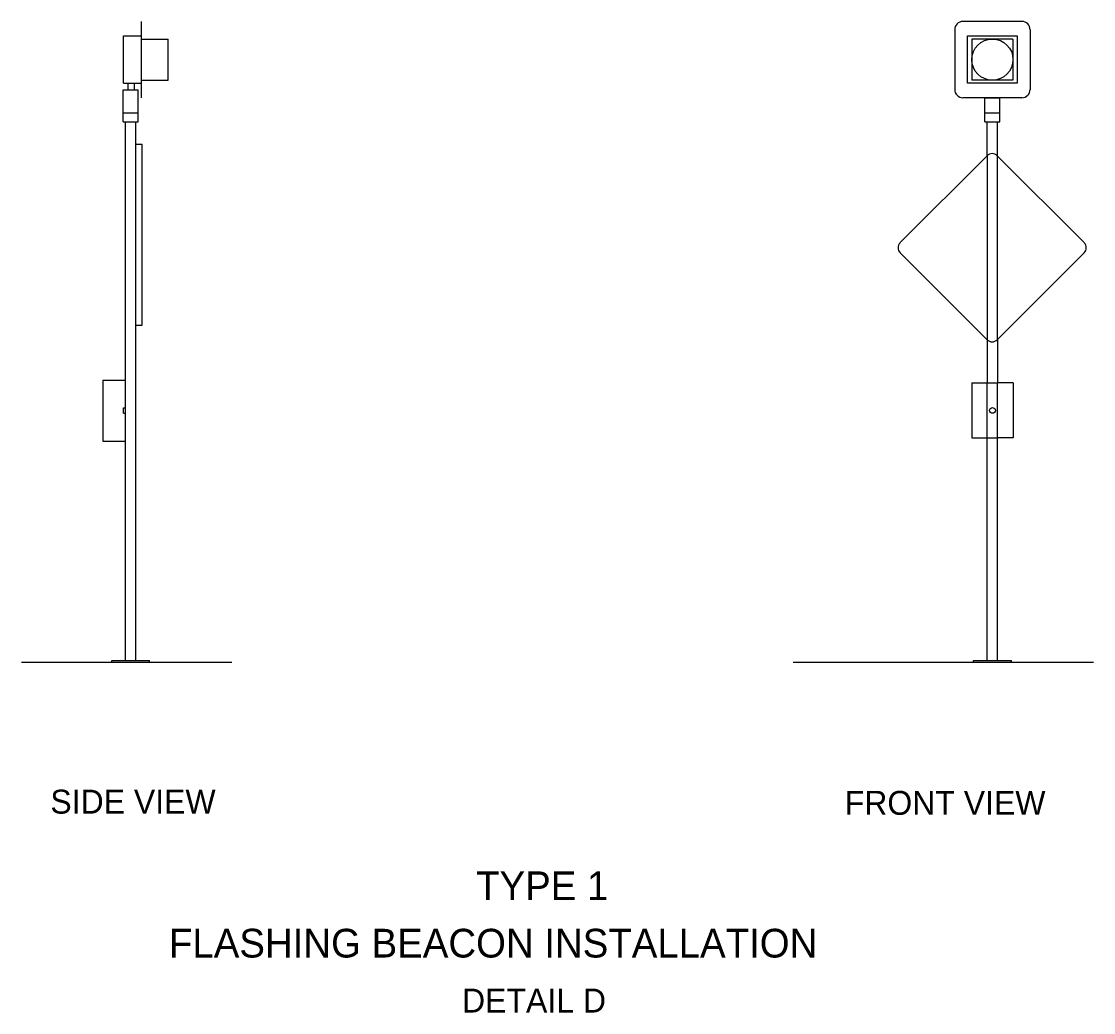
# Model space of a CAD drawing. Extents: x -902 to -791, y 426 to 518.
# Drawn here: x -814.55 to -791.12, y 433.77 to 455.42 of the extents above; entities that cross this region are included whole.
import ezdxf

# ---------------------------------------------------------------- set-up
doc = ezdxf.new("R2010")
doc.units = 0
doc.layers.add('es_NO-PLOT', color=7, linetype='Continuous')
doc.layers.add('es_SIGNAL-LIGHTING', color=7, linetype='Continuous')

msp = doc.modelspace()

# ---------------------------------------------------------------- linework, layer by layer
at = {"layer": 'es_SIGNAL-LIGHTING'}
for p, q in [((-811.932, 453.755), (-811.932, 455.422)), ((-792.689, 455.422), (-793.978, 455.422)), ((-812.324, 455.107), (-811.932, 455.107)), ((-812.324, 454.07), (-812.324, 455.107)), ((-811.932, 455.038), (-811.344, 455.038)), ((-811.344, 454.139), (-811.344, 455.038)), ((-794.158, 455.241), (-794.158, 453.936)), ((-793.783, 455.038), (-793.783, 454.139)), ((-792.884, 455.038), (-793.783, 455.038)), ((-792.884, 455.038), (-792.884, 454.139)), ((-792.509, 455.241), (-792.509, 453.936)), ((-811.932, 454.139), (-811.344, 454.139)), ((-792.884, 454.139), (-793.783, 454.139)), ((-812.329, 453.227), (-812.329, 453.927)), ((-812.329, 453.927), (-812.002, 453.927)), ((-812.324, 454.07), (-811.932, 454.07)), ((-812.22, 453.927), (-812.22, 454.07)), ((-812.091, 454.07), (-812.091, 453.927)), ((-812.002, 453.227), (-812.002, 453.927)), ((-792.689, 453.755), (-793.978, 453.755)), ((-793.497, 453.227), (-793.497, 453.755)), ((-793.497, 453.755), (-793.17, 453.755)), ((-793.17, 453.227), (-793.17, 453.755)), ((-812.329, 453.422), (-812.002, 453.422)), ((-812.254, 453.422), (-812.166, 453.422)), ((-793.497, 453.422), (-793.17, 453.422)), ((-793.422, 453.422), (-793.334, 453.422)), ((-812.329, 453.227), (-812.002, 453.227)), ((-812.279, 441.46), (-812.279, 453.227)), ((-812.053, 441.46), (-812.053, 453.227)), ((-793.497, 453.227), (-793.17, 453.227)), ((-793.447, 452.493), (-793.447, 453.227)), ((-793.221, 452.479), (-793.221, 453.227)), ((-812.044, 452.744), (-811.916, 452.744)), ((-811.916, 448.783), (-811.916, 452.744)), ((-795.351, 450.589), (-793.451, 452.489)), ((-793.447, 452.493), (-793.447, 448.466)), ((-793.23, 452.489), (-791.33, 450.589)), ((-793.221, 448.48), (-793.221, 452.479)), ((-793.451, 448.468), (-795.351, 450.368)), ((-791.33, 450.368), (-793.23, 448.468)), ((-812.053, 448.783), (-811.916, 448.783)), ((-793.446, 448.465), (-793.445, 447.524)), ((-793.221, 448.48), (-793.22, 447.524)), ((-812.774, 447.588), (-812.775, 446.255)), ((-812.774, 447.588), (-812.272, 447.588)), ((-793.784, 447.524), (-793.785, 446.324)), ((-793.784, 447.524), (-793.447, 447.524)), ((-793.447, 441.46), (-793.447, 447.524)), ((-793.447, 447.524), (-793.221, 447.524)), ((-793.221, 441.46), (-793.221, 447.524)), ((-792.881, 447.524), (-793.221, 447.524)), ((-792.881, 447.524), (-792.88, 446.324)), ((-812.324, 446.978), (-812.279, 446.978)), ((-812.324, 446.865), (-812.324, 446.978)), ((-812.324, 446.897), (-812.324, 446.946)), ((-812.324, 446.865), (-812.279, 446.865)), ((-812.775, 446.255), (-812.277, 446.255)), ((-793.785, 446.324), (-793.447, 446.324)), ((-793.447, 446.324), (-793.221, 446.324)), ((-792.88, 446.324), (-793.221, 446.324)), ((-814.553, 441.422), (-809.955, 441.422)), ((-812.58, 441.46), (-811.751, 441.46)), ((-812.58, 441.422), (-812.58, 441.46)), ((-811.751, 441.422), (-811.751, 441.46)), ((-797.687, 441.422), (-791.123, 441.422)), ((-793.748, 441.46), (-792.919, 441.46)), ((-793.748, 441.422), (-793.748, 441.46)), ((-792.919, 441.422), (-792.919, 441.46))]:
    msp.add_line(p, q, dxfattribs=at)
msp.add_lwpolyline([(-792.789, 454.07), (-793.878, 454.07), (-793.878, 455.107), (-792.789, 455.107)], close=True, dxfattribs=at)
for centre, radius in [((-793.334, 454.588), 0.45), ((-793.332, 446.924), 0.0625)]:
    msp.add_circle(centre, radius, dxfattribs=at)
for centre, radius, start, end in [((-793.978, 455.241), 0.18, 90, 180), ((-792.689, 455.241), 0.18, 0, 90), ((-793.978, 453.936), 0.18, 180, 270), ((-792.689, 453.936), 0.18, 270, 360), ((-793.34, 452.378), 0.156, 44.9998, 135.0001), ((-795.24, 450.478), 0.156, 135.0001, 225), ((-791.44, 450.478), 0.156, 315, 44.9998), ((-793.34, 448.578), 0.156, 225, 315)]:
    msp.add_arc(centre, radius, start, end, dxfattribs=at)

# ---------------------------------------------------------------- texts
at = {"layer": 'es_NO-PLOT'}
for s, height, p in [('SIDE VIEW', 0.5227, (-813.921, 438.115)), ('FRONT VIEW', 0.5227, (-796.561, 438.089)), ('TYPE 1', 0.6273, (-804.617, 436.225)), ('FLASHING BEACON INSTALLATION', 0.62727, (-811.329, 434.971)), ('DETAIL D', 0.5227, (-804.924, 433.769))]:
    msp.add_text(s, height=height, dxfattribs=at).set_placement(p)

doc.saveas('drawing.dxf')
